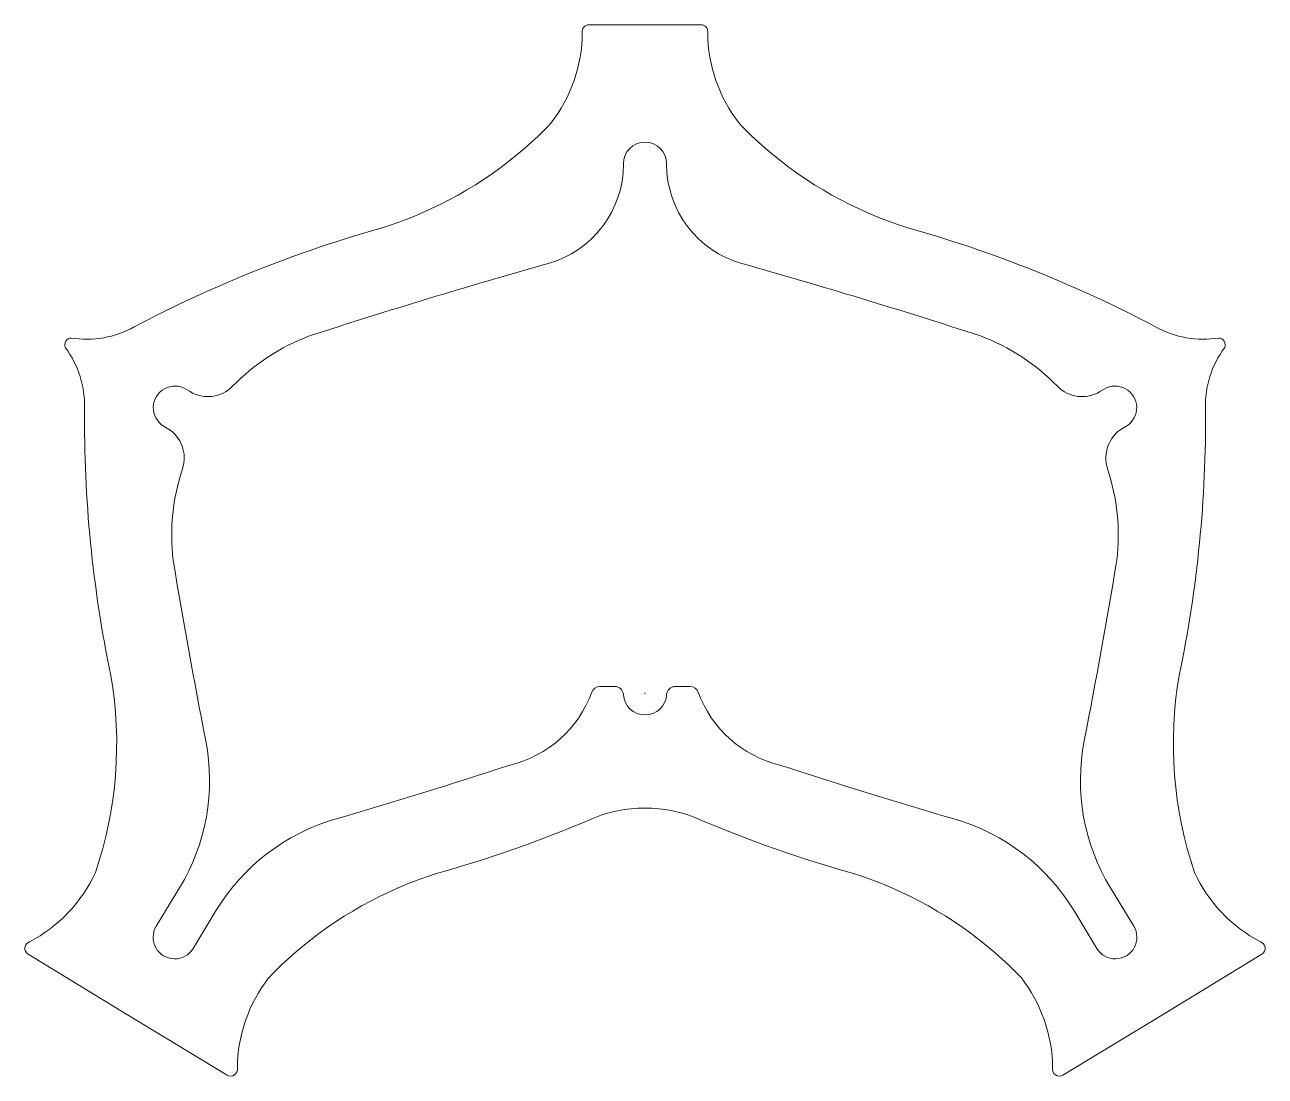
# Model space of a CAD drawing. Header units: inches. Extents: x 0 to 72, y 0 to 61.
import ezdxf

# ---------------------------------------------------------------- set-up
doc = ezdxf.new("R2010")
doc.units = ezdxf.units.IN
doc.header["$LTSCALE"] = 0.5
doc.header["$MEASUREMENT"] = 0
doc.layers.get('0').update_dxf_attribs({"lineweight": 18})

msp = doc.modelspace()

# ---------------------------------------------------------------- linework, layer by layer
for p, q in [((32.752, 61.042), (36.006, 61.042)), ((39.26, 61.042), (36.006, 61.042)), ((34.756, 52.979), (34.756, 52.956)), ((37.256, 52.979), (37.256, 52.956)), ((9.355, 39.885), (9.589, 39.744)), ((62.656, 39.885), (62.423, 39.744)), ((8.057, 37.749), (8.29, 37.607)), ((63.955, 37.749), (63.722, 37.607)), ((34.25, 22.625), (33.384, 22.625)), ((37.762, 22.625), (38.627, 22.625)), ((7.629, 8.712), (8.98, 10.935)), ((64.382, 8.712), (63.031, 10.935)), ((9.765, 7.414), (11.116, 9.636)), ((62.246, 7.414), (60.895, 9.636)), ((5.966, 3.571), (0.186, 7.086)), ((66.045, 3.571), (71.825, 7.086)), ((5.966, 3.571), (11.746, 0.057)), ((66.045, 3.571), (60.265, 0.057))]:
    msp.add_line(p, q)
for centre, radius, start, end in [((23.708, 60.635), 8.657, 322.19444, 359.60527), ((32.752, 60.648), 0.394, 90, 190.63165), ((39.26, 60.648), 0.394, 349.36835, 90), ((48.304, 60.635), 8.657, 180.39473, 217.80556), ((13.787, 71.428), 23.24, 310.95325, 316.15152), ((58.224, 71.428), 23.24, 223.84848, 229.04675), ((36.006, 52.979), 1.25, 90, 180), ((36.006, 52.979), 1.25, 0, 90), ((13.787, 71.428), 23.24, 287.59445, 310.95325), ((58.224, 71.428), 23.24, 229.04675, 252.40555), ((28.756, 52.956), 6, 285.742, 0), ((43.256, 52.956), 6, 180, 254.258), ((40.33, -20.61), 72.559, 105.60435, 117.91888), ((31.681, -20.61), 72.559, 62.08112, 74.39565), ((130.608, -308.377), 369.414, 105.742, 107.988), ((-58.596, -308.377), 369.414, 72.012, 74.258), ((3.591, 48.457), 5.672, 260.82643, 299.17478), ((68.42, 48.457), 5.672, 240.82522, 279.17357), ((2.709, 42.464), 0.394, 148.70066, 204.27408), ((2.709, 42.464), 0.394, 93.12724, 148.70066), ((20.905, 31.417), 12.364, 110.74117, 135.68247), ((51.106, 31.417), 12.364, 44.31753, 69.25883), ((69.303, 42.464), 0.394, 31.29934, 86.87276), ((69.303, 42.464), 0.394, 335.72592, 31.29934), ((-2.206, 38.922), 5.672, 358.22653, 36.57489), ((74.217, 38.922), 5.672, 143.42511, 181.77347), ((8.706, 38.817), 1.25, 58.70066, 238.70066), ((10.628, 41.452), 2, 238.70066, 315.68247), ((61.384, 41.452), 2, 224.31753, 301.29934), ((63.305, 38.817), 1.25, 301.29934, 121.29934), ((76.02, 38.091), 72.559, 179.48244, 191.79696), ((-4.008, 38.091), 72.559, 348.20304, 0.51756), ((7.251, 35.898), 2, 341.71885, 58.70066), ((64.761, 35.898), 2, 121.29934, 198.28115), ((20.89, 31.393), 12.364, 161.71885, 186.66015), ((20.89, 31.393), 12.364, 161.71885, 186.66015), ((51.121, 31.393), 12.364, 353.33985, 18.28115), ((51.121, 31.393), 12.364, 353.33985, 18.28115), ((373.049, 90.378), 369.414, 189.41332, 191.06615), ((-301.037, 90.378), 369.414, 348.93385, 350.58668), ((-17.907, 19.298), 23.24, 341.2498, 9.80686), ((89.919, 19.298), 23.24, 170.19314, 198.7502), ((33.384, 22.125), 0.5, 90, 160.04548), ((34.25, 22.125), 0.5, 3.2761, 90), ((37.762, 22.125), 0.5, 90, 176.7239), ((38.627, 22.125), 0.5, 19.95452, 90), ((26.608, 24.585), 6.709, 283.52465, 340.04548), ((35.997, 22.225), 1.25, 183.2761, 270.40894), ((36.015, 22.225), 1.25, 269.59106, 356.7239), ((45.404, 24.585), 6.709, 199.95452, 256.47535), ((-1.273, 17.169), 12, 328.70066, 11.06615), ((73.285, 17.169), 12, 168.93385, 211.29934), ((-85.905, 369.419), 369.414, 286.33517, 287.988), ((157.916, 369.419), 369.414, 252.012, 253.66483), ((35.991, 7.682), 7.885, 89.89669, 113.14453), ((36.02, 7.682), 7.885, 66.85547, 90.10331), ((21.37, 3.402), 12, 106.33517, 148.70066), ((4.373, 81.651), 72.559, 285.60435, 293.14453), ((67.638, 81.651), 72.559, 246.85547, 254.39565), ((50.641, 3.402), 12, 31.29934, 73.66483), ((-3.76, 15.458), 8.657, 297.79605, 335.20688), ((30.916, -10.386), 23.24, 107.59445, 130.95325), ((41.096, -10.386), 23.24, 49.04675, 72.40555), ((75.771, 15.458), 8.657, 204.79312, 242.20395), ((8.697, 8.063), 1.25, 148.70066, 328.70066), ((63.314, 8.063), 1.25, 211.29934, 31.29934), ((0.391, 7.423), 0.394, 106.76967, 238.70066), ((71.62, 7.423), 0.394, 301.29934, 73.23033), ((30.916, -10.386), 23.24, 130.95325, 136.15152), ((41.096, -10.386), 23.24, 43.84848, 49.04675), ((20.995, 0.407), 8.657, 142.19444, 179.60527), ((51.016, 0.407), 8.657, 0.39473, 37.80556), ((11.951, 0.394), 0.394, 238.70066, 10.63165), ((60.06, 0.394), 0.394, 169.36835, 301.29934)]:
    msp.add_arc(centre, radius, start, end)
msp.add_point((36.015, 22.225))

doc.saveas('drawing.dxf')
